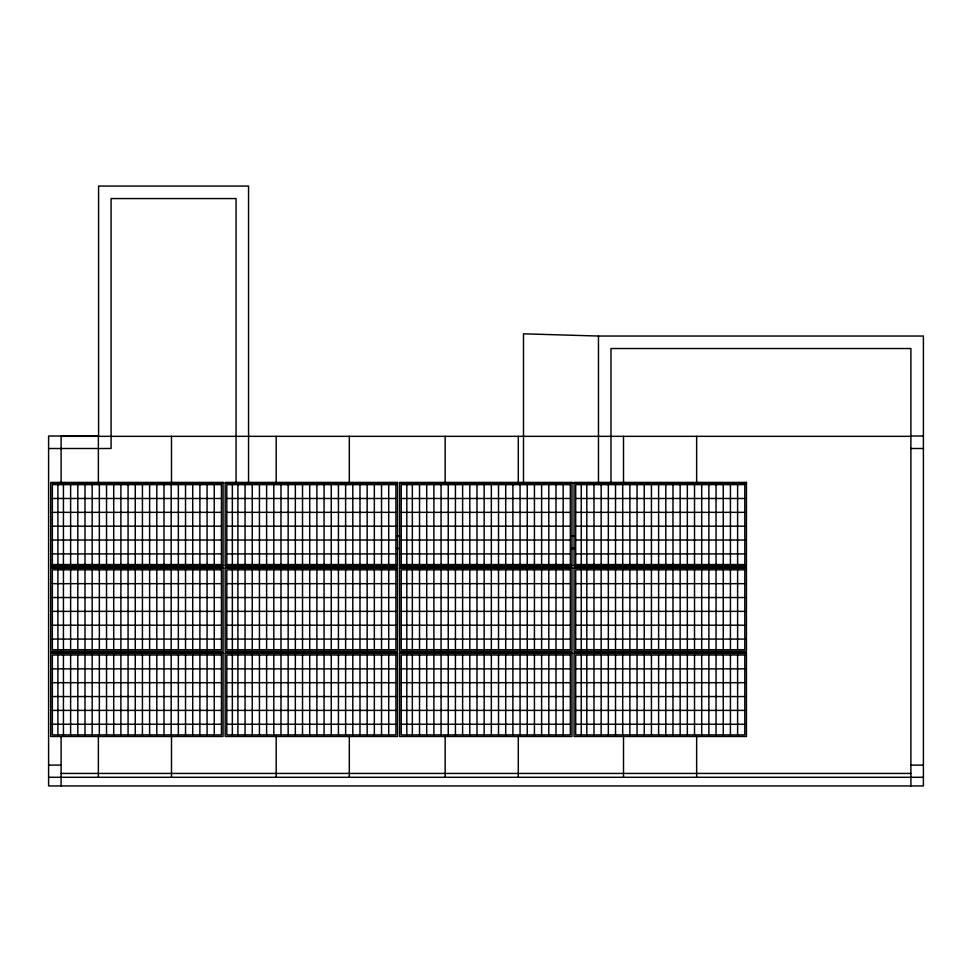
<?xml version="1.0" encoding="UTF-8"?>
<svg xmlns="http://www.w3.org/2000/svg" width="972" height="972" viewBox="0 0 972 972"><rect width="100%" height="100%" fill="white"/><g stroke="black" fill="none" stroke-linecap="round" stroke-linejoin="round"><path stroke-width="1.46" d="M523.495 483.181L523.495 333.821L598.473 336.033L923.4 336.033L923.4 785.935L48.6 785.935L48.6 436.015L98.585 436.015L98.585 186.065L248.553 186.065L248.553 482.975M910.898 436.015L923.4 436.015M61.102 436.331L910.898 436.331M48.6 448.505L111.087 448.505L111.087 198.567L236.062 198.567L236.062 483.351M910.898 448.505L923.4 448.505M50.714 483.048L223.074 483.048M225.164 483.048L397.536 483.048M399.613 483.048L571.986 483.048M574.063 483.048L746.435 483.048M52.354 498.49L221.434 498.49M226.804 498.49L395.896 498.49M401.254 498.49L570.345 498.49M575.703 498.49L744.795 498.49M52.354 512.341L221.434 512.341M226.804 512.341L395.896 512.341M401.254 512.341L570.345 512.341M575.703 512.341L744.795 512.341M52.354 526.192L221.434 526.192M226.804 526.192L395.896 526.192M401.254 526.192L570.345 526.192M575.703 526.192L744.795 526.192M396.6 535.985L399.613 535.985M571.475 535.985L574.476 535.985M52.354 540.043L221.434 540.043M226.804 540.043L395.896 540.043M401.254 540.043L570.345 540.043M575.703 540.043L744.795 540.043M396.418 548.487L399.443 548.487M571.475 548.487L574.476 548.487M52.354 553.894L221.434 553.894M226.804 553.894L395.896 553.894M401.254 553.894L570.345 553.894M575.703 553.894L744.795 553.894M50.714 565.497L223.074 565.497M225.164 565.497L397.536 565.497M399.613 565.497L571.986 565.497M574.063 565.497L746.435 565.497M50.714 568.231L223.074 568.231M225.164 568.231L397.536 568.231M399.613 568.231L571.986 568.231M574.063 568.231L746.435 568.231M52.354 583.674L221.434 583.674M226.804 583.674L395.896 583.674M401.254 583.674L570.345 583.674M575.703 583.674L744.795 583.674M52.354 597.525L221.434 597.525M226.804 597.525L395.896 597.525M401.254 597.525L570.345 597.525M575.703 597.525L744.795 597.525M52.354 611.376L221.434 611.376M226.804 611.376L395.896 611.376M401.254 611.376L570.345 611.376M575.703 611.376L744.795 611.376M52.354 625.215L221.434 625.215M226.804 625.215L395.896 625.215M401.254 625.215L570.345 625.215M575.703 625.215L744.795 625.215M52.354 639.066L221.434 639.066M226.804 639.066L395.896 639.066M401.254 639.066L570.345 639.066M575.703 639.066L744.795 639.066M50.714 653.403L223.074 653.403M225.164 653.403L397.536 653.403M399.613 653.403L571.986 653.403M574.063 653.403L746.435 653.403M52.354 668.858L221.434 668.858M226.804 668.858L395.896 668.858M401.254 668.858L570.345 668.858M575.703 668.858L744.795 668.858M52.354 682.696L221.434 682.696M226.804 682.696L395.896 682.696M401.254 682.696L570.345 682.696M575.703 682.696L744.795 682.696M52.354 696.547L221.434 696.547M226.804 696.547L395.896 696.547M401.254 696.547L570.345 696.547M575.703 696.547L744.795 696.547M52.354 710.398L221.434 710.398M226.804 710.398L395.896 710.398M401.254 710.398L570.345 710.398M575.703 710.398L744.795 710.398M52.354 724.249L221.434 724.249M226.804 724.249L395.896 724.249M401.254 724.249L570.345 724.249M575.703 724.249L744.795 724.249M48.6 765.11L61.102 765.11M910.898 765.11L923.4 765.11M61.102 773.433L910.898 773.433M48.6 777.284L923.4 777.284M910.898 785.935L910.898 348.535L610.975 348.535L610.975 483.351M737.614 484.639L737.614 564.55M737.614 569.823L737.614 649.721M737.614 655.007L737.614 734.905M730.434 484.639L730.434 564.55M730.434 569.823L730.434 649.721M730.434 655.007L730.434 734.905M723.253 484.639L723.253 564.55M723.253 569.823L723.253 649.721M723.253 655.007L723.253 734.905M716.06 484.639L716.06 564.55M716.06 569.823L716.06 649.721M716.06 655.007L716.06 734.905M708.88 484.639L708.88 564.55M708.88 569.823L708.88 649.721M708.88 655.007L708.88 734.905M701.699 484.639L701.699 564.55M701.699 569.823L701.699 649.721M701.699 655.007L701.699 734.905M696.645 436.331L696.645 483.303M696.645 565.133L696.645 568.17M696.645 736.375L696.645 777.284M694.518 484.639L694.518 564.55M694.518 569.823L694.518 649.721M694.518 655.007L694.518 734.905M687.338 484.639L687.338 564.55M687.338 569.823L687.338 649.721M687.338 655.007L687.338 734.905M680.157 484.639L680.157 564.55M680.157 569.823L680.157 649.721M680.157 655.007L680.157 734.905M672.976 484.639L672.976 564.55M672.976 569.823L672.976 649.721M672.976 655.007L672.976 734.905M665.796 484.639L665.796 564.55M665.796 569.823L665.796 649.721M665.796 655.007L665.796 734.905M658.615 484.639L658.615 564.55M658.615 569.823L658.615 649.721M658.615 655.007L658.615 734.905M651.434 484.639L651.434 564.55M651.434 569.823L651.434 649.721M651.434 655.007L651.434 734.905M644.254 484.639L644.254 564.55M644.254 569.823L644.254 649.721M644.254 655.007L644.254 734.905M637.061 484.639L637.061 564.55M637.061 569.823L637.061 649.721M637.061 655.007L637.061 734.905M629.88 484.639L629.88 564.55M629.88 569.823L629.88 649.721M629.88 655.007L629.88 734.905M623.514 436.331L623.514 483.303M623.514 565.133L623.514 568.17M623.514 736.375L623.514 777.284M622.7 484.639L622.7 564.55M622.7 569.823L622.7 649.721M622.7 655.007L622.7 734.905M615.519 484.639L615.519 564.55M615.519 569.823L615.519 649.721M615.519 655.007L615.519 734.905M608.338 484.639L608.338 564.55M608.338 569.823L608.338 649.721M608.338 655.007L608.338 734.905M601.158 484.639L601.158 564.55M601.158 569.823L601.158 649.721M601.158 655.007L601.158 734.905M598.473 336.033L598.473 482.975M593.977 484.639L593.977 564.55M593.977 569.823L593.977 649.721M593.977 655.007L593.977 734.905M586.796 484.639L586.796 564.55M586.796 569.823L586.796 649.721M586.796 655.007L586.796 734.905M581.244 484.639L581.244 564.55M581.244 569.823L581.244 649.721M581.244 655.007L581.244 734.905M563.165 484.639L563.165 564.55M563.165 569.823L563.165 649.721M563.165 655.007L563.165 734.905M555.984 484.639L555.984 564.55M555.984 569.823L555.984 649.721M555.984 655.007L555.984 734.905M548.791 484.639L548.791 564.55M548.791 569.823L548.791 649.721M548.791 655.007L548.791 734.905M541.611 484.639L541.611 564.55M541.611 569.823L541.611 649.721M541.611 655.007L541.611 734.905M534.43 484.639L534.43 564.55M534.43 569.823L534.43 649.721M534.43 655.007L534.43 734.905M527.249 484.639L527.249 564.55M527.249 569.823L527.249 649.721M527.249 655.007L527.249 734.905M520.069 484.639L520.069 564.55M520.069 569.823L520.069 649.721M520.069 655.007L520.069 734.905M518.295 436.331L518.295 483.303M518.295 565.133L518.295 568.17M518.295 736.375L518.295 777.284M512.888 484.639L512.888 564.55M512.888 569.823L512.888 649.721M512.888 655.007L512.888 734.905M505.707 484.639L505.707 564.55M505.707 569.823L505.707 649.721M505.707 655.007L505.707 734.905M498.527 484.639L498.527 564.55M498.527 569.823L498.527 649.721M498.527 655.007L498.527 734.905M491.346 484.639L491.346 564.55M491.346 569.823L491.346 649.721M491.346 655.007L491.346 734.905M484.165 484.639L484.165 564.55M484.165 569.823L484.165 649.721M484.165 655.007L484.165 734.905M476.985 484.639L476.985 564.55M476.985 569.823L476.985 649.721M476.985 655.007L476.985 734.905M469.792 484.639L469.792 564.55M469.792 569.823L469.792 649.721M469.792 655.007L469.792 734.905M462.611 484.639L462.611 564.55M462.611 569.823L462.611 649.721M462.611 655.007L462.611 734.905M455.431 484.639L455.431 564.55M455.431 569.823L455.431 649.721M455.431 655.007L455.431 734.905M448.25 484.639L448.25 564.55M448.25 569.823L448.25 649.721M448.25 655.007L448.25 734.905M445.164 436.331L445.164 483.303M445.164 565.133L445.164 568.17M445.164 736.375L445.164 777.284M441.069 484.639L441.069 564.55M441.069 569.823L441.069 649.721M441.069 655.007L441.069 734.905M433.889 484.639L433.889 564.55M433.889 569.823L433.889 649.721M433.889 655.007L433.889 734.905M426.708 484.639L426.708 564.55M426.708 569.823L426.708 649.721M426.708 655.007L426.708 734.905M419.527 484.639L419.527 564.55M419.527 569.823L419.527 649.721M419.527 655.007L419.527 734.905M412.347 484.639L412.347 564.55M412.347 569.823L412.347 649.721M412.347 655.007L412.347 734.905M406.794 484.639L406.794 564.55M406.794 569.823L406.794 649.721M406.794 655.007L406.794 734.905M388.703 484.639L388.703 564.55M388.703 569.823L388.703 649.721M388.703 655.007L388.703 734.905M381.522 484.639L381.522 564.55M381.522 569.823L381.522 649.721M381.522 655.007L381.522 734.905M374.342 484.639L374.342 564.55M374.342 569.823L374.342 649.721M374.342 655.007L374.342 734.905M367.161 484.639L367.161 564.55M367.161 569.823L367.161 649.721M367.161 655.007L367.161 734.905M359.98 484.639L359.98 564.55M359.98 569.823L359.98 649.721M359.98 655.007L359.98 734.905M352.8 484.639L352.8 564.55M352.8 569.823L352.8 649.721M352.8 655.007L352.8 734.905M349.325 436.331L349.325 483.303M349.325 565.133L349.325 568.17M349.325 736.375L349.325 777.284M345.619 484.639L345.619 564.55M345.619 569.823L345.619 649.721M345.619 655.007L345.619 734.905M338.438 484.639L338.438 564.55M338.438 569.823L338.438 649.721M338.438 655.007L338.438 734.905M331.258 484.639L331.258 564.55M331.258 569.823L331.258 649.721M331.258 655.007L331.258 734.905M324.077 484.639L324.077 564.55M324.077 569.823L324.077 649.721M324.077 655.007L324.077 734.905M316.896 484.639L316.896 564.55M316.896 569.823L316.896 649.721M316.896 655.007L316.896 734.905M309.704 484.639L309.704 564.55M309.704 569.823L309.704 649.721M309.704 655.007L309.704 734.905M302.523 484.639L302.523 564.55M302.523 569.823L302.523 649.721M302.523 655.007L302.523 734.905M295.342 484.639L295.342 564.55M295.342 569.823L295.342 649.721M295.342 655.007L295.342 734.905M288.162 484.639L288.162 564.55M288.162 569.823L288.162 649.721M288.162 655.007L288.162 734.905M280.981 484.639L280.981 564.55M280.981 569.823L280.981 649.721M280.981 655.007L280.981 734.905M276.194 436.331L276.194 483.303M276.194 565.133L276.194 568.17M276.194 736.375L276.194 777.284M273.8 484.639L273.8 564.55M273.8 569.823L273.8 649.721M273.8 655.007L273.8 734.905M266.62 484.639L266.62 564.55M266.62 569.823L266.62 649.721M266.62 655.007L266.62 734.905M259.439 484.639L259.439 564.55M259.439 569.823L259.439 649.721M259.439 655.007L259.439 734.905M252.258 484.639L252.258 564.55M252.258 569.823L252.258 649.721M252.258 655.007L252.258 734.905M245.078 484.639L245.078 564.55M245.078 569.823L245.078 649.721M245.078 655.007L245.078 734.905M237.897 484.639L237.897 564.55M237.897 569.823L237.897 649.721M237.897 655.007L237.897 734.905M232.344 484.639L232.344 564.55M232.344 569.823L232.344 649.721M232.344 655.007L232.344 734.905M214.253 484.639L214.253 564.55M214.253 569.823L214.253 649.721M214.253 655.007L214.253 734.905M207.072 484.639L207.072 564.55M207.072 569.823L207.072 649.721M207.072 655.007L207.072 734.905M199.892 484.639L199.892 564.55M199.892 569.823L199.892 649.721M199.892 655.007L199.892 734.905M192.711 484.639L192.711 564.55M192.711 569.823L192.711 649.721M192.711 655.007L192.711 734.905M185.53 484.639L185.53 564.55M185.53 569.823L185.53 649.721M185.53 655.007L185.53 734.905M178.35 484.639L178.35 564.55M178.35 569.823L178.35 649.721M178.35 655.007L178.35 734.905M171.497 436.331L171.497 483.303M171.497 565.133L171.497 568.17M171.497 736.375L171.497 777.284M171.169 484.639L171.169 564.55M171.169 569.823L171.169 649.721M171.169 655.007L171.169 734.905M163.989 484.639L163.989 564.55M163.989 569.823L163.989 649.721M163.989 655.007L163.989 734.905M156.808 484.639L156.808 564.55M156.808 569.823L156.808 649.721M156.808 655.007L156.808 734.905M149.615 484.639L149.615 564.55M149.615 569.823L149.615 649.721M149.615 655.007L149.615 734.905M142.434 484.639L142.434 564.55M142.434 569.823L142.434 649.721M142.434 655.007L142.434 734.905M135.254 484.639L135.254 564.55M135.254 569.823L135.254 649.721M135.254 655.007L135.254 734.905M128.073 484.639L128.073 564.55M128.073 569.823L128.073 649.721M128.073 655.007L128.073 734.905M120.893 484.639L120.893 564.55M120.893 569.823L120.893 649.721M120.893 655.007L120.893 734.905M113.712 484.639L113.712 564.55M113.712 569.823L113.712 649.721M113.712 655.007L113.712 734.905M106.531 484.639L106.531 564.55M106.531 569.823L106.531 649.721M106.531 655.007L106.531 734.905M99.351 484.639L99.351 564.55M99.351 569.823L99.351 649.721M99.351 655.007L99.351 734.905M98.366 436.331L98.366 483.303M98.366 565.133L98.366 568.17M98.366 736.375L98.366 777.284M92.17 484.639L92.17 564.55M92.17 569.823L92.17 649.721M92.17 655.007L92.17 734.905M84.989 484.639L84.989 564.55M84.989 569.823L84.989 649.721M84.989 655.007L84.989 734.905M77.809 484.639L77.809 564.55M77.809 569.823L77.809 649.721M77.809 655.007L77.809 734.905M70.616 484.639L70.616 564.55M70.616 569.823L70.616 649.721M70.616 655.007L70.616 734.905M63.435 484.639L63.435 564.55M63.435 569.823L63.435 649.721M63.435 655.007L63.435 734.905M61.102 436.015L61.102 481.918M61.102 565.425L61.102 568.462M61.102 650.45L61.102 653.488M61.102 736.995L61.102 785.935M57.895 484.639L57.895 564.55M57.895 569.823L57.895 649.721M57.895 655.007L57.895 734.905M223.074 482.404L50.714 482.404L50.714 566.141L223.074 566.141L223.074 482.404M397.536 482.404L225.164 482.404L225.164 566.141L397.536 566.141L397.536 482.404M571.986 482.404L399.613 482.404L399.613 566.141L571.986 566.141L571.986 482.404M746.435 482.404L574.063 482.404L574.063 566.141L746.435 566.141L746.435 482.404M221.434 484.639L52.354 484.639L52.354 564.55L221.434 564.55L221.434 484.639M395.896 484.639L226.804 484.639L226.804 564.55L395.896 564.55L395.896 484.639M570.345 484.639L401.254 484.639L401.254 564.55L570.345 564.55L570.345 484.639M744.795 484.639L575.703 484.639L575.703 564.55L744.795 564.55L744.795 484.639M223.074 567.575L50.714 567.575L50.714 651.325L223.074 651.325L223.074 567.575M397.536 567.575L225.164 567.575L225.164 651.325L397.536 651.325L397.536 567.575M571.986 567.575L399.613 567.575L399.613 651.325L571.986 651.325L571.986 567.575M746.435 567.575L574.063 567.575L574.063 651.325L746.435 651.325L746.435 567.575M221.434 569.823L52.354 569.823L52.354 649.721L221.434 649.721L221.434 569.823M395.896 569.823L226.804 569.823L226.804 649.721L395.896 649.721L395.896 569.823M570.345 569.823L401.254 569.823L401.254 649.721L570.345 649.721L570.345 569.823M744.795 569.823L575.703 569.823L575.703 649.721L744.795 649.721L744.795 569.823M223.074 652.759L50.714 652.759L50.714 736.497L223.074 736.497L223.074 652.759M397.536 652.759L225.164 652.759L225.164 736.497L397.536 736.497L397.536 652.759M571.986 652.759L399.613 652.759L399.613 736.497L571.986 736.497L571.986 652.759M746.435 652.759L574.063 652.759L574.063 736.497L746.435 736.497L746.435 652.759M221.434 655.007L52.354 655.007L52.354 734.905L221.434 734.905L221.434 655.007M395.896 655.007L226.804 655.007L226.804 734.905L395.896 734.905L395.896 655.007M570.345 655.007L401.254 655.007L401.254 734.905L570.345 734.905L570.345 655.007M744.795 655.007L575.703 655.007L575.703 734.905L744.795 734.905L744.795 655.007"/></g></svg>
